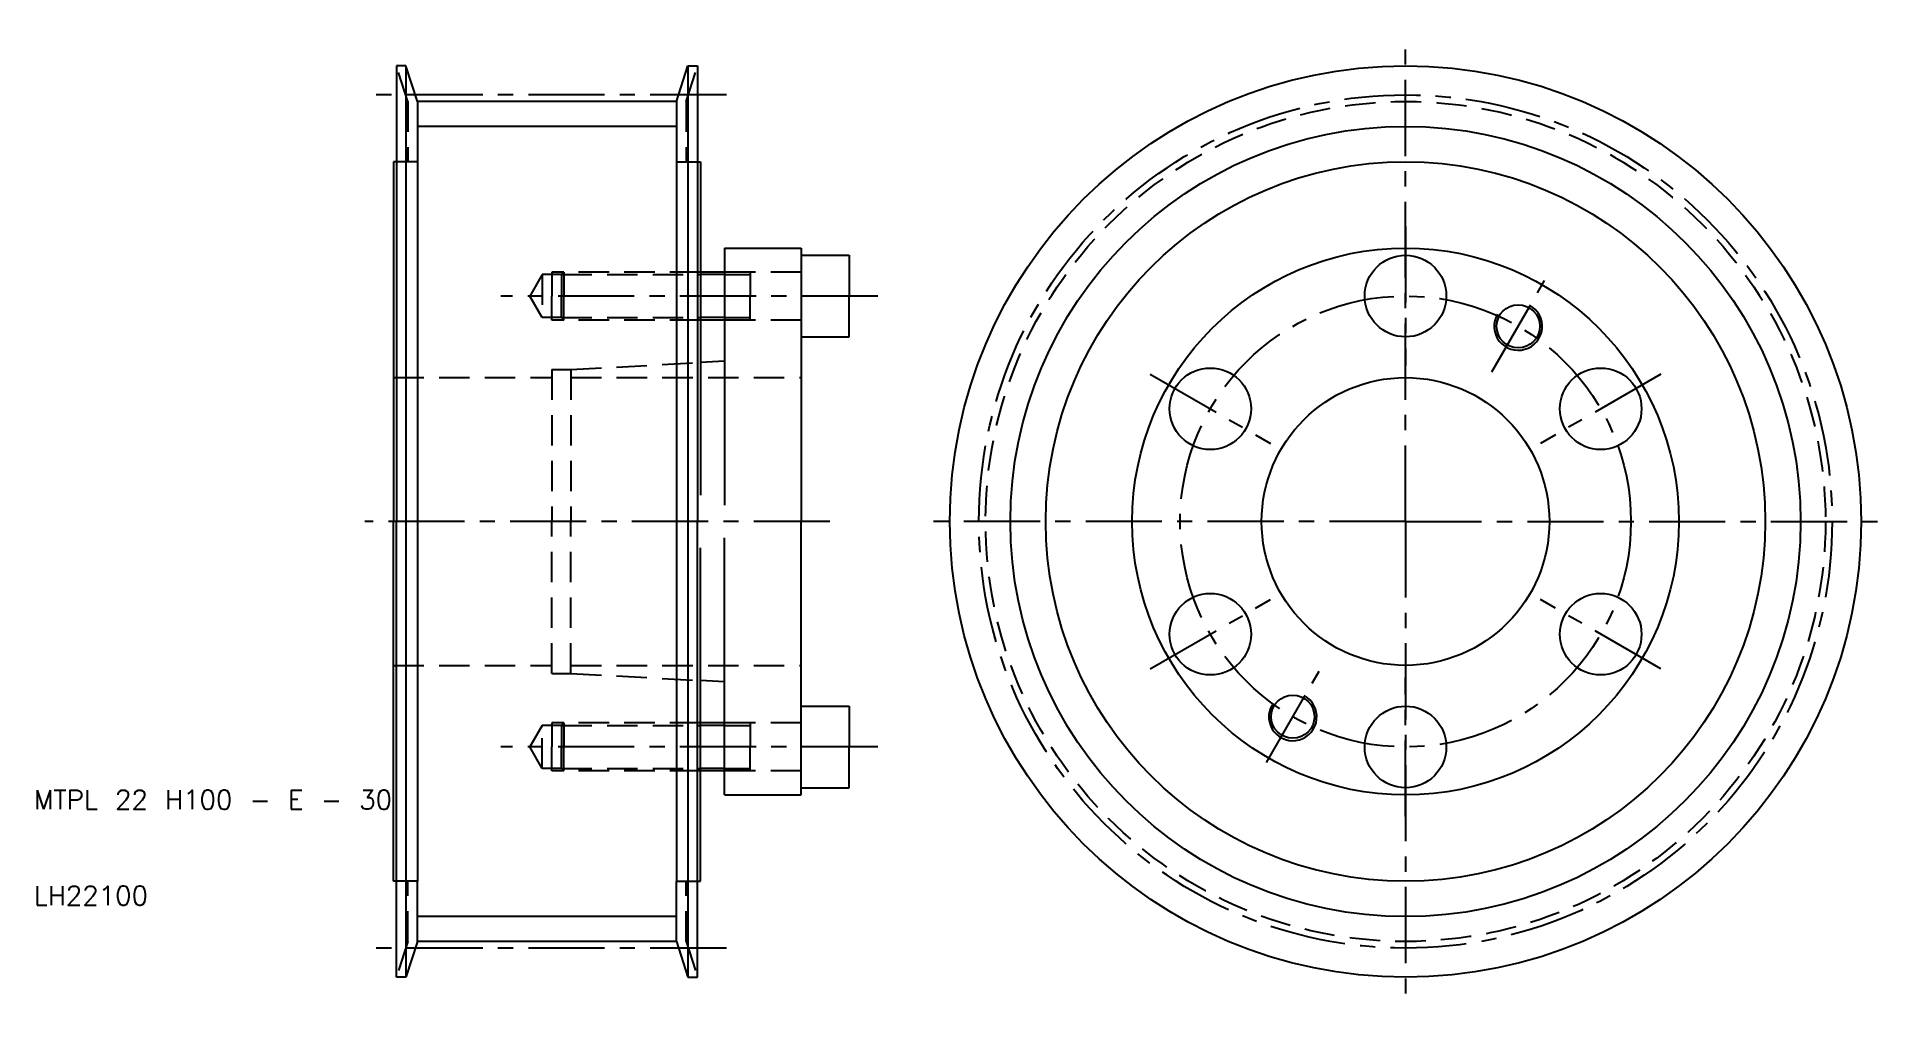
# Model space of a CAD drawing. Extents: x 10 to 204, y 0 to 100.
import ezdxf

# ---------------------------------------------------------------- set-up
doc = ezdxf.new("R2010")
doc.units = 0
doc.header["$LTSCALE"] = 0.25
doc.linetypes.add('CENTER', pattern=[50.8, 31.75, -6.35, 6.35, -6.35])
doc.linetypes.add('DASHED', pattern=[19.05, 12.7, -6.35])
doc.layers.get('0').update_dxf_attribs({"linetype": 'CONTINUOUS'})
doc.layers.add('CENTER', color=1, linetype='CENTER')
doc.styles.get("Standard").update_dxf_attribs({"font": 'txt.shx'})

msp = doc.modelspace()

# ---------------------------------------------------------------- linework, layer by layer
for p, q in [((47.8, 97.5), (47.8, 87.5)), ((48.8, 97.5), (47.8, 97.5)), ((48.8, 97.5), (48.8, 2.5)), ((50, 93.78), (48.8, 97.5)), ((77, 93.78), (78.2, 97.5)), ((78.2, 97.5), (79.2, 97.5)), ((78.2, 97.5), (78.2, 2.5)), ((79.2, 97.5), (79.2, 87.5)), ((77, 93.78), (50, 93.78)), ((50, 93.78), (50, 87.5)), ((77, 93.78), (77, 87.5)), ((47.5, 87.5), (47.5, 50)), ((47.8, 87.5), (47.5, 87.5)), ((47.8, 87.5), (47.8, 50)), ((50, 87.5), (50, 12.5)), ((77, 87.5), (77, 12.5)), ((79.2, 87.5), (79.2, 50)), ((79.2, 87.5), (79.5, 87.5)), ((79.5, 87.5), (79.5, 76)), ((82, 78.5), (90, 78.5)), ((82, 78.5), (82, 76)), ((90, 78.5), (90, 77.75)), ((90, 77.75), (90, 69.25)), ((90, 77.75), (95, 77.75)), ((95, 77.75), (95, 73.5)), ((79.5, 76), (79.5, 71)), ((82, 76), (79.5, 76)), ((82, 76), (82, 71)), ((95, 69.25), (95, 73.5)), ((79.5, 71), (79.5, 52.739063)), ((82, 71), (79.5, 71)), ((82, 71), (82, 51.7)), ((90, 69.25), (90, 50)), ((90, 69.25), (95, 69.25)), ((82, 66.7), (79.5, 66.567187)), ((47.5, 12.5), (47.5, 50)), ((47.8, 12.5), (47.8, 50)), ((79.2, 12.5), (79.2, 50)), ((82, 29), (82, 48.3)), ((90, 30.75), (90, 50)), ((79.5, 29), (79.5, 47.260937)), ((82, 33.3), (79.5, 33.432812)), ((79.5, 24), (79.5, 29)), ((82, 29), (79.5, 29)), ((82, 24), (82, 29)), ((90, 22.25), (90, 30.75)), ((90, 30.75), (95, 30.75)), ((95, 30.75), (95, 26.5)), ((95, 22.25), (95, 26.5)), ((79.5, 12.5), (79.5, 24)), ((82, 24), (79.5, 24)), ((82, 21.5), (82, 24)), ((82, 21.5), (90, 21.5)), ((90, 22.25), (95, 22.25)), ((90, 21.5), (90, 22.25)), ((47.8, 12.5), (47.5, 12.5)), ((47.8, 2.5), (47.8, 12.5)), ((50, 6.22), (50, 12.5)), ((77, 6.22), (77, 12.5)), ((79.2, 2.5), (79.2, 12.5)), ((79.2, 12.5), (79.5, 12.5)), ((50, 6.22), (48.8, 2.5)), ((77, 6.22), (50, 6.22)), ((77, 6.22), (78.2, 2.5)), ((48.8, 2.5), (47.8, 2.5)), ((78.2, 2.5), (79.2, 2.5))]:
    msp.add_line(p, q)
at = {"color": 3, "linetype": 'DASHED'}
for p, q in [((49, 93.78), (47.8, 97.5)), ((78, 93.78), (79.2, 97.5)), ((49, 93.78), (49, 87.5)), ((78, 93.78), (78, 87.5)), ((50, 87.5), (47.8, 87.5)), ((77, 87.5), (79.2, 87.5)), ((63, 75.75), (61.700962, 73.5)), ((63, 75.75), (63, 71.25)), ((65, 75.75), (63, 75.75)), ((65.25, 76), (64, 76)), ((64, 76), (64, 73.5)), ((65.25, 76), (65, 75.75)), ((65, 75.75), (79.5, 75.75)), ((65, 75.75), (65, 73.5)), ((79.5, 76), (65.25, 76)), ((65.25, 76), (65.25, 73.5)), ((90, 76), (82, 76)), ((82, 75.75), (84.666667, 75.75)), ((84.666667, 76), (84.666667, 73.5)), ((63, 71.25), (61.700962, 73.5)), ((64, 71), (64, 73.5)), ((65, 71.25), (65, 73.5)), ((65.25, 71), (65.25, 73.5)), ((84.666667, 71), (84.666667, 73.5)), ((65, 71.25), (63, 71.25)), ((65.25, 71), (64, 71)), ((65, 71.25), (79.5, 71.25)), ((65.25, 71), (65, 71.25)), ((79.5, 71), (65.25, 71)), ((82, 71.25), (84.666667, 71.25)), ((90, 71), (82, 71)), ((64, 65.85), (66, 65.85)), ((64, 65.85), (64, 50)), ((66, 65.85), (79.5, 66.567187)), ((66, 65.85), (66, 50)), ((47.5, 65), (64, 65)), ((66, 65), (90, 65)), ((64, 34.15), (64, 50)), ((66, 34.15), (66, 50)), ((47.5, 35), (64, 35)), ((66, 35), (90, 35)), ((66, 35), (90, 35)), ((64, 34.15), (66, 34.15)), ((66, 34.15), (79.5, 33.432812)), ((65.25, 29), (64, 29)), ((64, 29), (64, 26.5)), ((65.25, 29), (65, 28.75)), ((79.5, 29), (65.25, 29)), ((65.25, 29), (65.25, 26.5)), ((90, 29), (82, 29)), ((84.666667, 29), (84.666667, 26.5)), ((63, 28.75), (61.700962, 26.5)), ((63, 24.25), (63, 28.75)), ((65, 28.75), (63, 28.75)), ((65, 28.75), (79.5, 28.75)), ((65, 28.75), (65, 26.5)), ((82, 28.75), (84.666667, 28.75)), ((63, 24.25), (61.700962, 26.5)), ((64, 24), (64, 26.5)), ((65, 24.25), (65, 26.5)), ((65.25, 24), (65.25, 26.5)), ((84.666667, 24), (84.666667, 26.5)), ((65, 24.25), (63, 24.25)), ((65.25, 24), (64, 24)), ((65, 24.25), (79.5, 24.25)), ((65.25, 24), (65, 24.25)), ((79.5, 24), (65.25, 24)), ((82, 24.25), (84.666667, 24.25)), ((90, 24), (82, 24)), ((50, 12.5), (47.8, 12.5)), ((49, 6.22), (49, 12.5)), ((77, 12.5), (79.2, 12.5)), ((78, 6.22), (78, 12.5)), ((49, 6.22), (47.8, 2.5)), ((78, 6.22), (79.2, 2.5))]:
    msp.add_line(p, q, dxfattribs=at)
at = {"color": 3}
for p, q in [((77, 91.19), (50, 91.19)), ((82, 75.75), (79.5, 75.75)), ((82, 71.25), (79.5, 71.25)), ((82, 28.75), (79.5, 28.75)), ((82, 24.25), (79.5, 24.25)), ((77, 8.81), (50, 8.81))]:
    msp.add_line(p, q, dxfattribs=at)
for centre, radius in [((153, 50), 47.5), ((153, 50), 37.5), ((153, 50), 28.5), ((153, 50), 28.5), ((153, 73.5), 4.25), ((164.75, 70.351597), 2.25), ((132.648403, 61.75), 4.25), ((173.351597, 61.75), 4.25), ((153, 50), 15), ((132.648403, 38.25), 4.25), ((173.351597, 38.25), 4.25), ((141.25, 29.648403), 2.25), ((153, 26.5), 4.25)]:
    msp.add_circle(centre, radius)
at = {"color": 3, "linetype": 'DASHED'}
msp.add_circle((153, 50), 43.78, dxfattribs=at)
at = {"color": 3}
msp.add_circle((153, 50), 41.19, dxfattribs=at)
for centre in [(164.75, 70.351597), (141.25, 29.648403)]:
    msp.add_arc(centre, 2.5, 150, 62, dxfattribs=at)
at = {"layer": 'CENTER', "color": 1, "linetype": 'CENTER'}
for p, q in [((153, 50), (153, 100.5)), ((82.2, 94.47), (44.8, 94.47)), ((153, 80.75), (153, 66.25)), ((98, 73.5), (58.700962, 73.5)), ((162, 65.588457), (167.5, 75.114737)), ((126.369719, 65.375), (138.927087, 58.125)), ((179.630281, 65.375), (167.072913, 58.125)), ((93, 50), (44.5, 50)), ((153, 50), (102.5, 50)), ((153, 50), (153, -0.5)), ((153, 50), (203.5, 50)), ((126.369719, 34.625), (138.927087, 41.875)), ((179.630281, 34.625), (167.072913, 41.875)), ((138.5, 24.885263), (144, 34.411543)), ((153, 19.25), (153, 33.75)), ((98, 26.5), (58.700962, 26.5)), ((82.2, 5.53), (44.8, 5.53))]:
    msp.add_line(p, q, dxfattribs=at)
for radius in [44.47, 23.5]:
    msp.add_circle((153, 50), radius, dxfattribs=at)

# ---------------------------------------------------------------- texts
for s, p in [('MTPL 22 H100 - E - 30', (10, 20)), ('LH22100', (10, 10))]:
    msp.add_text(s, height=2).set_placement(p)

doc.saveas('drawing.dxf')
